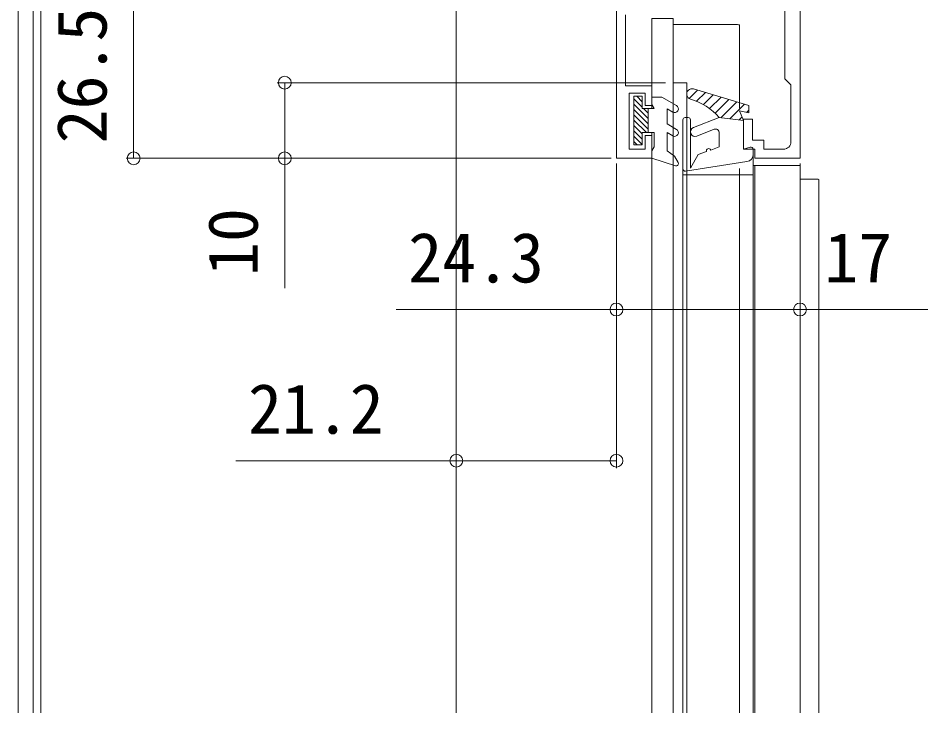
# Model space of a CAD drawing. Units: millimetres, scale not verified. Extents: x -990 to 990, y -1600 to 1603.
# Drawn here: x -614.7 to -495.2, y -395.1 to -303.2 of the extents above; entities that cross this region are included whole.
import ezdxf
from ezdxf.enums import TextEntityAlignment as Align

# ---------------------------------------------------------------- set-up
doc = ezdxf.new("R2010")
doc.units = ezdxf.units.MM
doc.header["$LTSCALE"] = 8
doc.linetypes.add('CHAIN2', pattern=[12, 9, -1, 1, -1])
for name, color, linetype, lineweight in [('0-3_YKK_11', 2, 'Continuous', 9), ('0-4_YKK_12', 4, 'Continuous', 9), ('0-5_YKK_13', 6, 'Continuous', 9), ('0-7_YSS_K', 7, 'Continuous', 9)]:
    doc.layers.add(name, color=color, linetype=linetype, lineweight=lineweight)
doc.styles.add('ＭＳ ゴシック', font='')
doc.styles.get('ＭＳ ゴシック').set_extended_font_data('MS Gothic')

msp = doc.modelspace()

# ---------------------------------------------------------------- linework, layer by layer
at = {"layer": '0-3_YKK_11', "linetype": 'CHAIN2'}
msp.add_line((-519.192, -395.068), (-519.192, -237.212), dxfattribs=at)
at = {"layer": '0-3_YKK_11'}
for p, q in [((-556.692, -395.068), (-556.692, -295.412)), ((-611.692, -395.068), (-611.692, -298.252)), ((-530.792, -303.212), (-530.792, -312.412)), ((-530.492, -303.212), (-528.292, -303.212)), ((-527.992, -303.212), (-527.992, -314.478)), ((-527.992, -303.993), (-519.65, -303.993)), ((-519.192, -314.355), (-519.192, -304.045)), ((-530.792, -314.412), (-530.792, -312.412)), ((-530.792, -314.412), (-530.792, -315.112)), ((-527.992, -315.629), (-527.992, -317.619)), ((-530.792, -318.312), (-530.792, -319.012)), ((-530.792, -321.412), (-530.792, -319.012)), ((-527.992, -318.77), (-527.992, -321.289)), ((-530.792, -321.412), (-530.792, -331.712)), ((-527.992, -322.599), (-527.992, -331.712)), ((-517.192, -322.663), (-517.192, -331.712)), ((-516.892, -322.663), (-511.492, -322.663)), ((-511.192, -322.663), (-511.192, -331.712)), ((-508.992, -324.488), (-511.192, -324.488)), ((-508.692, -324.54), (-508.692, -331.712)), ((-556.692, -328.095), (-556.692, -331.712)), ((-530.792, -331.712), (-530.792, -395.068)), ((-527.992, -331.712), (-527.992, -395.068)), ((-517.192, -331.712), (-517.192, -395.068)), ((-511.192, -331.712), (-511.192, -395.068)), ((-508.692, -331.712), (-508.692, -395.068))]:
    msp.add_line(p, q, dxfattribs=at)
for points in [[(-530.492, -303.212), (-530.55, -303.212), (-530.607, -303.212), (-530.659, -303.212), (-530.704, -303.212), (-530.741, -303.212), (-530.769, -303.212), (-530.786, -303.212), (-530.792, -303.212)], [(-527.992, -303.212), (-527.998, -303.212), (-528.015, -303.212), (-528.043, -303.212), (-528.08, -303.212), (-528.125, -303.212), (-528.177, -303.212), (-528.233, -303.212), (-528.292, -303.212)], [(-517.392, -322.663), (-517.389, -322.663), (-517.342, -322.663), (-517.299, -322.663), (-517.262, -322.663), (-517.232, -322.663), (-517.21, -322.663), (-517.197, -322.663), (-517.192, -322.663)], [(-517.192, -322.663), (-517.186, -322.663), (-517.169, -322.663), (-517.141, -322.663), (-517.104, -322.663), (-517.059, -322.663), (-517.007, -322.663), (-516.95, -322.663), (-516.892, -322.663)], [(-511.492, -322.663), (-511.433, -322.663), (-511.377, -322.663), (-511.325, -322.663), (-511.28, -322.663), (-511.243, -322.663), (-511.215, -322.663), (-511.198, -322.663), (-511.192, -322.663)]]:
    msp.add_lwpolyline(points, dxfattribs=at)
for centre, radius, start, end in [((-519.626, -304.601), 0.608, 74.78645, 92.24262), ((-519.228, -303.134), 0.912, 254.78635, 272.24261), ((-508.919, -324.959), 0.477, 61.51845, 98.77943)]:
    msp.add_arc(centre, radius, start, end, dxfattribs=at)
at = {"layer": '0-4_YKK_12'}
for p, q in [((-614.692, -295.212), (-614.692, -395.068)), ((-612.692, -297.252), (-612.692, -395.068)), ((-527.992, -311.712), (-526.192, -311.712)), ((-527.992, -311.712), (-527.992, -395.068)), ((-526.192, -311.712), (-526.192, -395.068)), ((-524.756, -312.7), (-525.862, -313.806)), ((-517.992, -314.712), (-525.292, -312.541)), ((-523.718, -313.009), (-524.877, -314.168)), ((-533.192, -313.512), (-532.092, -313.512)), ((-533.192, -319.912), (-533.192, -313.512)), ((-533.192, -313.826), (-532.092, -314.926)), ((-532.799, -313.512), (-532.092, -314.219)), ((-532.092, -315.112), (-532.092, -313.512)), ((-530.792, -314.592), (-530.792, -313.612)), ((-530.792, -313.612), (-529.492, -313.612)), ((-527.542, -314.738), (-529.492, -313.612)), ((-522.68, -313.318), (-523.972, -314.61)), ((-521.642, -313.626), (-523.157, -315.141)), ((-520.603, -313.935), (-522.424, -315.756)), ((-519.565, -314.244), (-521.662, -316.34)), ((-533.192, -314.533), (-531.292, -316.433)), ((-533.192, -315.24), (-531.292, -317.14)), ((-532.092, -315.112), (-530.492, -315.112)), ((-531.906, -315.112), (-531.292, -315.726)), ((-531.292, -318.312), (-531.292, -315.112)), ((-530.792, -314.592), (-530.492, -315.112)), ((-528.792, -315.171), (-528.042, -315.604)), ((-528.792, -317.157), (-528.792, -315.171)), ((-518.527, -314.553), (-520.464, -316.49)), ((-517.992, -315.365), (-518.269, -315.642)), ((-517.992, -314.712), (-517.992, -315.712)), ((-533.192, -315.947), (-531.292, -317.847)), ((-533.192, -316.654), (-531.535, -318.312)), ((-526.693, -316.612), (-526.693, -323.112)), ((-525.993, -316.312), (-526.393, -316.312)), ((-525.693, -323.003), (-525.693, -316.612)), ((-521.892, -316.312), (-525.312, -317.653)), ((-518.692, -316.712), (-521.892, -316.312)), ((-518.872, -316.245), (-519.267, -316.64)), ((-533.192, -317.361), (-532.092, -318.461)), ((-527.542, -317.879), (-528.792, -317.157)), ((-522.575, -317.868), (-524.874, -318.77)), ((-518.692, -320.512), (-518.692, -316.712)), ((-533.192, -318.069), (-532.092, -319.169)), ((-533.192, -318.776), (-532.092, -319.876)), ((-532.092, -319.912), (-532.092, -318.312)), ((-532.092, -318.312), (-530.492, -318.312)), ((-530.492, -320.192), (-530.492, -318.312)), ((-528.792, -318.312), (-528.042, -318.745)), ((-528.792, -320.711), (-528.792, -318.312)), ((-521.892, -320.212), (-521.892, -318.334)), ((-533.192, -319.483), (-532.763, -319.912)), ((-532.092, -319.912), (-533.192, -319.912)), ((-530.792, -320.712), (-530.492, -320.192)), ((-521.892, -320.212), (-523.01, -320.616)), ((-518.692, -320.512), (-517.782, -320.226)), ((-530.792, -321.712), (-530.792, -320.712)), ((-528.792, -320.711), (-527.823, -321.411)), ((-527.332, -322.261), (-527.823, -321.411)), ((-525.693, -323.003), (-524.659, -321.212)), ((-523.574, -320.82), (-524.659, -321.212)), ((-517.392, -321.156), (-517.392, -320.512)), ((-517.392, -321.156), (-517.392, -395.068)), ((-530.792, -321.712), (-527.683, -322.697)), ((-518.238, -322.144), (-526.347, -323.408)), ((-526.693, -323.112), (-526.693, -395.068)), ((-526.693, -323.912), (-517.392, -323.912))]:
    msp.add_line(p, q, dxfattribs=at)
msp.add_lwpolyline([(-517.992, -315.712), (-519.192, -315.412), (-518.692, -316.712)], dxfattribs=at)
for centre, radius, start, end in [((-525.492, -313.212), 0.7, 73.43896, 253.75259), ((-527.926, -321.564), 8, 41.03865, 73.75259), ((-527.792, -315.171), 0.5, 240.00001, 60.00001), ((-526.393, -316.612), 0.3, 90, 180), ((-525.993, -316.612), 0.3, 0, 90), ((-525.093, -318.212), 0.6, 111.41477, 291.41477), ((-522.392, -318.334), 0.5, 0, 111.41477), ((-527.792, -318.312), 0.5, 240.00001, 60.00001), ((-517.692, -320.512), 0.3, 0, 107.4576), ((-523.292, -320.718), 0.3, 19.868, 199.868), ((-518.392, -321.156), 1, 278.86315, 0), ((-527.592, -322.411), 0.3, 252.41011, 30.00424), ((-526.393, -323.112), 0.3, 180, 278.86315)]:
    msp.add_arc(centre, radius, start, end, dxfattribs=at)
at = {"layer": '0-5_YKK_13'}
for p, q in [((-599.392, -295.212), (-599.392, -321.712)), ((-556.692, -295.212), (-556.692, -362.712)), ((-528.992, -311.712), (-580.392, -311.712)), ((-536.192, -321.712), (-600.392, -321.712)), ((-536.192, -321.712), (-580.392, -321.712)), ((-535.492, -322.412), (-535.492, -362.712)), ((-535.492, -322.412), (-535.492, -342.712)), ((-511.192, -322.412), (-511.192, -342.712)), ((-511.192, -322.412), (-511.192, -342.712)), ((-511.192, -341.712), (-494.192, -341.712))]:
    msp.add_line(p, q, dxfattribs=at)
for points in [[(-579.392, -311.712), (-579.392, -321.712), (-579.392, -338.872)], [(-511.192, -341.712), (-535.492, -341.712), (-564.652, -341.712)], [(-535.492, -361.712), (-556.692, -361.712), (-585.852, -361.712)]]:
    msp.add_lwpolyline(points, dxfattribs=at)
for centre in [(-579.392, -311.712), (-599.392, -321.712), (-579.392, -321.712), (-535.492, -341.712), (-511.192, -341.712), (-511.192, -341.712), (-556.692, -361.712), (-535.492, -361.712)]:
    msp.add_circle(centre, 0.85, dxfattribs=at)
at = {"layer": '0-7_YSS_K'}
for points in [[(-511.192, -295.212), (-511.192, -321.712), (-517.192, -321.712), (-517.192, -320.512), (-518.692, -320.512), (-518.692, -316.512), (-517.492, -316.512), (-517.492, -319.312), (-515.992, -319.312), (-515.992, -320.512), (-513.392, -320.512)], [(-534.292, -302.712), (-534.292, -312.112), (-530.792, -312.112), (-530.792, -314.712), (-531.692, -314.712), (-531.692, -313.112), (-533.792, -313.112), (-533.792, -320.512), (-531.692, -320.512), (-531.692, -318.712), (-530.792, -318.712), (-530.792, -321.712), (-535.492, -321.712), (-535.492, -301.712)], [(-512.392, -319.512), (-512.392, -312.012), (-513.192, -311.212), (-513.192, -301.212)]]:
    msp.add_lwpolyline(points, dxfattribs=at)
msp.add_arc((-513.392, -319.512), 1, 270.00001, 359.99999, dxfattribs=at)

# ---------------------------------------------------------------- texts
at = {"layer": '0-5_YKK_13', "style": 'ＭＳ ゴシック'}
for s, p in [('26.5', (-600.992, -319.742)), ('10', (-580.992, -337.272))]:
    msp.add_text(s, height=6.598, rotation=90, dxfattribs=at).set_placement(p, align=Align.BOTTOM_LEFT)
for s, p in [('24.3', (-563.052, -340.112)), ('17', (-507.972, -340.112)), ('21.2', (-584.252, -360.112))]:
    msp.add_text(s, height=6.598, dxfattribs=at).set_placement(p, align=Align.BOTTOM_LEFT)

doc.saveas('drawing.dxf')
